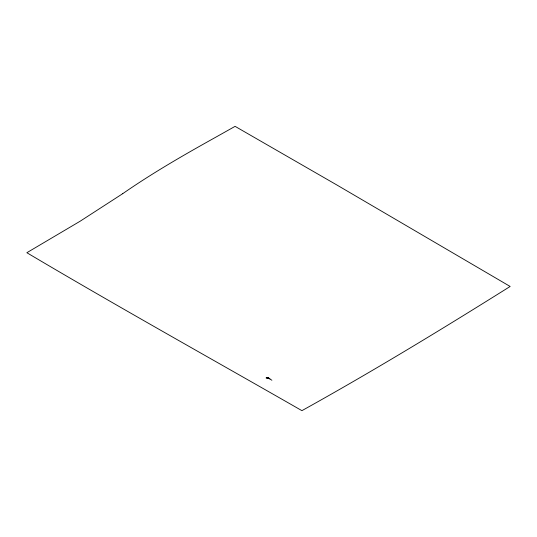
<?xml version="1.0" encoding="UTF-8"?>
<svg xmlns="http://www.w3.org/2000/svg" width="537" height="537" viewBox="0 0 537 537"><rect width="100%" height="100%" fill="white"/><g stroke="black" fill="none" stroke-linecap="round" stroke-linejoin="round"><path stroke-width="0.81" d="M269.95 378.907L268.017 377.961L266.077 377.927L268.983 378.048L267.05 377.88L268.983 378.417L271.89 380.243M122.738 193.662L80.12 221.231L26.85 252.712C117.798 306.654 210.182 358.092 301.915 410.651C372.618 371.396 441.649 329.423 510.15 286.463L336.78 184.936L235.085 126.349L220.559 134.525A109.622 63.292 -60 0 0 217.653 136.156C185.319 154.146 153.152 172.538 122.738 193.662"/></g></svg>
